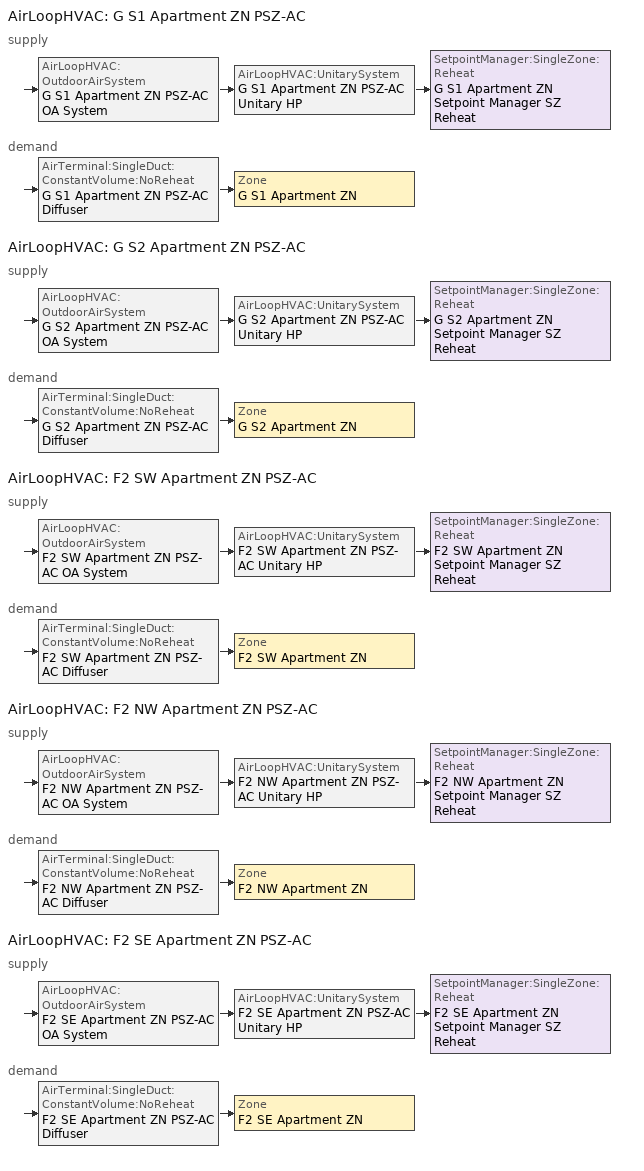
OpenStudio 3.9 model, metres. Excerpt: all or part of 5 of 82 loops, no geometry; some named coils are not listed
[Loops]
AirLoopHVAC 'G S1 Apartment ZN PSZ-AC'
 supply: AirLoopHVAC:OutdoorAirSystem 'G S1 Apartment ZN PSZ-AC OA System' > AirLoopHVAC:UnitarySystem 'G S1 Apartment ZN PSZ-AC Unitary HP' > SetpointManager:SingleZone:Reheat 'G S1 Apartment ZN Setpoint Manager SZ Reheat'
 demand: AirTerminal:SingleDuct:ConstantVolume:NoReheat 'G S1 Apartment ZN PSZ-AC Diffuser' > Zone 'G S1 Apartment ZN'
AirLoopHVAC 'G S2 Apartment ZN PSZ-AC'
 supply: AirLoopHVAC:OutdoorAirSystem 'G S2 Apartment ZN PSZ-AC OA System' > AirLoopHVAC:UnitarySystem 'G S2 Apartment ZN PSZ-AC Unitary HP' > SetpointManager:SingleZone:Reheat 'G S2 Apartment ZN Setpoint Manager SZ Reheat'
 demand: AirTerminal:SingleDuct:ConstantVolume:NoReheat 'G S2 Apartment ZN PSZ-AC Diffuser' > Zone 'G S2 Apartment ZN'
AirLoopHVAC 'F2 SW Apartment ZN PSZ-AC'
 supply: AirLoopHVAC:OutdoorAirSystem 'F2 SW Apartment ZN PSZ-AC OA System' > AirLoopHVAC:UnitarySystem 'F2 SW Apartment ZN PSZ-AC Unitary HP' > SetpointManager:SingleZone:Reheat 'F2 SW Apartment ZN Setpoint Manager SZ Reheat'
 demand: AirTerminal:SingleDuct:ConstantVolume:NoReheat 'F2 SW Apartment ZN PSZ-AC Diffuser' > Zone 'F2 SW Apartment ZN'
AirLoopHVAC 'F2 NW Apartment ZN PSZ-AC'
 supply: AirLoopHVAC:OutdoorAirSystem 'F2 NW Apartment ZN PSZ-AC OA System' > AirLoopHVAC:UnitarySystem 'F2 NW Apartment ZN PSZ-AC Unitary HP' > SetpointManager:SingleZone:Reheat 'F2 NW Apartment ZN Setpoint Manager SZ Reheat'
 demand: AirTerminal:SingleDuct:ConstantVolume:NoReheat 'F2 NW Apartment ZN PSZ-AC Diffuser' > Zone 'F2 NW Apartment ZN'
AirLoopHVAC 'F2 SE Apartment ZN PSZ-AC'
 supply: AirLoopHVAC:OutdoorAirSystem 'F2 SE Apartment ZN PSZ-AC OA System' > AirLoopHVAC:UnitarySystem 'F2 SE Apartment ZN PSZ-AC Unitary HP' > SetpointManager:SingleZone:Reheat 'F2 SE Apartment ZN Setpoint Manager SZ Reheat'
 demand: AirTerminal:SingleDuct:ConstantVolume:NoReheat 'F2 SE Apartment ZN PSZ-AC Diffuser' > Zone 'F2 SE Apartment ZN'
[Sizing:Zone] Zone Cooling Design Supply Air Temperature Input Method=SupplyAirTemperature; Zone Cooling Design Supply Air Temperature {C}=12.7778; Zone Cooling Design Supply Air Temperature Difference {deltaC}=11.11; Zone Heating Design Supply Air Temperature Input Method=SupplyAirTemperature; Zone Heating Design Supply Air Temperature {C}=50; Zone Heating Design Supply Air Temperature Difference {deltaC}=11.11; Zone Cooling Design Supply Air Humidity Ratio {kg-H2O/kg-air}=0.0085; Zone Heating Design Supply Air Humidity Ratio {kg-H2O/kg-air}=0.008; Cooling Design Air Flow Method=DesignDay; Heating Design Air Flow Method=DesignDay; Heating Maximum Air Flow Fraction=1; Account for Dedicated Outdoor Air System=No; Dedicated Outdoor Air System Control Strategy=NeutralSupplyAir; Dedicated Outdoor Air Low Setpoint Temperature for Design {C}=autosize; Dedicated Outdoor Air High Setpoint Temperature for Design {C}=autosize; Zone Load Sizing Method=Sensible Load Only No Latent Load; Zone Latent Cooling Design Supply Air Humidity Ratio Input Method=HumidityRatioDifference; Zone Cooling Design Supply Air Humidity Ratio Difference {kgWater/kgDryAir}=0.005; Zone Latent Heating Design Supply Air Humidity Ratio Input Method=HumidityRatioDifference; Zone Humidification Design Supply Air Humidity Ratio Difference {kgWater/kgDryAir}=0.005; Sizing Option=Coincident
F2 NW Apartment ZN; F2 SE Apartment ZN; F2 SW Apartment ZN; G S1 Apartment ZN; G S2 Apartment ZN
[Zone equipment]
F2 NW Apartment ZN: F2 NW Apartment ZN PSZ-AC Diffuser, F2 NW Apartment ZN ERV
F2 SE Apartment ZN: F2 SE Apartment ZN PSZ-AC Diffuser, F2 SE Apartment ZN ERV
F2 SW Apartment ZN: F2 SW Apartment ZN PSZ-AC Diffuser, F2 SW Apartment ZN ERV
G S1 Apartment ZN: G S1 Apartment ZN PSZ-AC Diffuser, G S1 Apartment ZN ERV
G S2 Apartment ZN: G S2 Apartment ZN PSZ-AC Diffuser, G S2 Apartment ZN ERV
[AirLoopHVAC] Availability Schedule=Always On; Design Supply Air Flow Rate {m3/s}=autosize; Design Return Air Flow Fraction of Supply Air Flow=1
G S1 Apartment ZN PSZ-AC; G S2 Apartment ZN PSZ-AC; F2 SW Apartment ZN PSZ-AC; F2 NW Apartment ZN PSZ-AC; F2 SE Apartment ZN PSZ-AC
[Sizing:System] Type of Load to Size On=Sensible; Design Outdoor Air Flow Rate {m3/s}=Autosize; Central Heating Maximum System Air Flow Ratio=1; Preheat Design Temperature {C}=7.22222; Preheat Design Humidity Ratio {kg-H2O/kg-Air}=0.008; Precool Design Temperature {C}=12.7778; Precool Design Humidity Ratio {kg-H2O/kg-Air}=0.008; Central Cooling Design Supply Air Temperature {C}=12.7778; Central Heating Design Supply Air Temperature {C}=50; Sizing Option=Coincident; 100% Outdoor Air in Cooling=No; 100% Outdoor Air in Heating=No; Central Cooling Design Supply Air Humidity Ratio {kg-H2O/kg-Air}=0.0085; Central Heating Design Supply Air Humidity Ratio {kg-H2O/kg-Air}=0.008; Cooling Design Air Flow Method=DesignDay; Heating Design Air Flow Method=DesignDay; System Outdoor Air Method=ZoneSum; Zone Maximum Outdoor Air Fraction=1; Cooling Supply Air Flow Rate Per Floor Area {m3/s-m2}=0.00996765; Cooling Fraction of Autosized Cooling Supply Air Flow Rate=1; Cooling Supply Air Flow Rate Per Unit Cooling Capacity {m3/s-W}=3.94755e-05; Heating Supply Air Flow Rate Per Floor Area {m3/s-m2}=0.00996765; Heating Fraction of Autosized Heating Supply Air Flow Rate=1; Heating Fraction of Autosized Cooling Supply Air Flow Rate=1; Heating Supply Air Flow Rate Per Unit Heating Capacity {m3/s-W}=3.15882e-05; Cooling Design Capacity Method=CoolingDesignCapacity; Cooling Design Capacity {W}=autosize; Cooling Design Capacity Per Floor Area {W/m2}=234.7; Fraction of Autosized Cooling Design Capacity=1; Heating Design Capacity Method=HeatingDesignCapacity; Heating Design Capacity {W}=autosize; Heating Design Capacity Per Floor Area {W/m2}=157; Fraction of Autosized Heating Design Capacity=1; Central Cooling Capacity Control Method=OnOff; Occupant Diversity=autosize
G S1 Apartment ZN PSZ-AC; G S2 Apartment ZN PSZ-AC; F2 SW Apartment ZN PSZ-AC; F2 NW Apartment ZN PSZ-AC; F2 SE Apartment ZN PSZ-AC
[SetpointManager:SingleZone:Reheat] Minimum Supply Air Temperature {C}=12.7778; Maximum Supply Air Temperature {C}=50
Name | Control Zone | Setpoint Node or NodeList
G S1 Apartment ZN Setpoint Manager SZ Reheat | G S1 Apartment ZN | G S1 Apartment ZN PSZ-AC Supply Outlet Node
G S2 Apartment ZN Setpoint Manager SZ Reheat | G S2 Apartment ZN | G S2 Apartment ZN PSZ-AC Supply Outlet Node
F2 SW Apartment ZN Setpoint Manager SZ Reheat | F2 SW Apartment ZN | F2 SW Apartment ZN PSZ-AC Supply Outlet Node
F2 NW Apartment ZN Setpoint Manager SZ Reheat | F2 NW Apartment ZN | F2 NW Apartment ZN PSZ-AC Supply Outlet Node
F2 SE Apartment ZN Setpoint Manager SZ Reheat | F2 SE Apartment ZN | F2 SE Apartment ZN PSZ-AC Supply Outlet Node
[Coil:Heating:Electric] Availability Schedule=Always On Discrete; Efficiency=1
G S1 Apartment ZN PSZ-AC Electric Backup Htg Coil; G S2 Apartment ZN PSZ-AC Electric Backup Htg Coil; F2 SW Apartment ZN PSZ-AC Electric Backup Htg Coil; F2 NW Apartment ZN PSZ-AC Electric Backup Htg Coil; F2 SE Apartment ZN PSZ-AC Electric Backup Htg Coil
[Fan:OnOff] Availability Schedule=Always On Discrete; Maximum Flow Rate {m3/s}=autosize; Motor In Airstream Fraction=1
Name | Fan Total Efficiency | Pressure Rise {Pa} | Motor Efficiency | Fan Power Ratio Function of Speed Ratio Curve | Fan Efficiency Ratio Function of Speed Ratio Curve
G S1 Apartment ZN PSZ-AC Fan | 0.53625 | 622.722 | 0.825 | Fan On Off Power Curve 5 | Fan On Off Efficiency Curve 5
G S2 Apartment ZN PSZ-AC Fan | 0.53625 | 622.722 | 0.825 | Fan On Off Power Curve 6 | Fan On Off Efficiency Curve 6
F2 SW Apartment ZN PSZ-AC Fan | 0.53625 | 622.722 | 0.825 | Fan On Off Power Curve 7 | Fan On Off Efficiency Curve 7
F2 NW Apartment ZN PSZ-AC Fan | 0.53625 | 622.722 | 0.825 | Fan On Off Power Curve 8 | Fan On Off Efficiency Curve 8
F2 SE Apartment ZN PSZ-AC Fan | 0.53625 | 622.722 | 0.825 | Fan On Off Power Curve 9 | Fan On Off Efficiency Curve 9
G S2 Apartment ZN ERV Supply Fan | 0.303158 | 270.648 | 0.48 | Fan On Off Power Curve 109 | Fan On Off Efficiency Curve 109
G S2 Apartment ZN ERV Exhaust Fan | 0.303158 | 270.648 | 0.48 | Fan On Off Power Curve 110 | Fan On Off Efficiency Curve 110
F2 NW Apartment ZN ERV Supply Fan | 0.303158 | 270.648 | 0.48 | Fan On Off Power Curve 115 | Fan On Off Efficiency Curve 115
F2 NW Apartment ZN ERV Exhaust Fan | 0.303158 | 270.648 | 0.48 | Fan On Off Power Curve 116 | Fan On Off Efficiency Curve 116
G S1 Apartment ZN ERV Supply Fan | 0.303158 | 270.648 | 0.48 | Fan On Off Power Curve 149 | Fan On Off Efficiency Curve 149
G S1 Apartment ZN ERV Exhaust Fan | 0.303158 | 270.648 | 0.48 | Fan On Off Power Curve 150 | Fan On Off Efficiency Curve 150
F2 SW Apartment ZN ERV Supply Fan | 0.303158 | 270.648 | 0.48 | Fan On Off Power Curve 153 | Fan On Off Efficiency Curve 153
F2 SW Apartment ZN ERV Exhaust Fan | 0.303158 | 270.648 | 0.48 | Fan On Off Power Curve 154 | Fan On Off Efficiency Curve 154
F2 SE Apartment ZN ERV Supply Fan | 0.303158 | 270.648 | 0.48 | Fan On Off Power Curve 155 | Fan On Off Efficiency Curve 155
F2 SE Apartment ZN ERV Exhaust Fan | 0.303158 | 270.648 | 0.48 | Fan On Off Power Curve 156 | Fan On Off Efficiency Curve 156
[AirLoopHVAC:UnitarySystem] Control Type=Load; Dehumidification Control Type=None; Availability Schedule=Always On; Fan Placement=BlowThrough; Supply Air Fan Operating Mode Schedule=Always Off Discrete; DX Heating Coil Sizing Ratio=1; Use DOAS DX Cooling Coil=No; DOAS DX Cooling Coil Leaving Minimum Air Temperature {C}=2; Latent Load Control=SensibleOnlyLoadControl; Supply Air Flow Rate Method During Cooling Operation=SupplyAirFlowRate; Supply Air Flow Rate During Cooling Operation {m3/s}=Autosize; Supply Air Flow Rate Method During Heating Operation=SupplyAirFlowRate; Supply Air Flow Rate During Heating Operation {m3/s}=Autosize; Supply Air Flow Rate Method When No Cooling or Heating is Required=SupplyAirFlowRate; Supply Air Flow Rate When No Cooling or Heating is Required {m3/s}=Autosize; No Load Supply Air Flow Rate Control Set To Low Speed=Yes; Maximum Supply Air Temperature {C}=50; Maximum Outdoor Dry-Bulb Temperature for Supplemental Heater Operation {C}=4.44444; Ancilliary On-Cycle Electric Power {W}=0; Ancilliary Off-Cycle Electric Power {W}=0
Name | Controlling Zone or Thermostat Location | Supply Fan | Heating Coil | Cooling Coil | Supplemental Heating Coil
G S1 Apartment ZN PSZ-AC Unitary HP | G S1 Apartment ZN | G S1 Apartment ZN PSZ-AC Fan | G S1 Apartment ZN PSZ-AC Water-to-Air HP Htg Coil 10 Clg kBtu/hr 4.3COPH | G S1 Apartment ZN PSZ-AC Water-to-Air HP Clg Coil 10kBtu/hr 12.2EER | G S1 Apartment ZN PSZ-AC Electric Backup Htg Coil
G S2 Apartment ZN PSZ-AC Unitary HP | G S2 Apartment ZN | G S2 Apartment ZN PSZ-AC Fan | G S2 Apartment ZN PSZ-AC Water-to-Air HP Htg Coil 10 Clg kBtu/hr 4.3COPH | G S2 Apartment ZN PSZ-AC Water-to-Air HP Clg Coil 10kBtu/hr 12.2EER | G S2 Apartment ZN PSZ-AC Electric Backup Htg Coil
F2 SW Apartment ZN PSZ-AC Unitary HP | F2 SW Apartment ZN | F2 SW Apartment ZN PSZ-AC Fan | F2 SW Apartment ZN PSZ-AC Water-to-Air HP Htg Coil 16 Clg kBtu/hr 4.3COPH | F2 SW Apartment ZN PSZ-AC Water-to-Air HP Clg Coil 16kBtu/hr 12.2EER | F2 SW Apartment ZN PSZ-AC Electric Backup Htg Coil
F2 NW Apartment ZN PSZ-AC Unitary HP | F2 NW Apartment ZN | F2 NW Apartment ZN PSZ-AC Fan | F2 NW Apartment ZN PSZ-AC Water-to-Air HP Htg Coil 15 Clg kBtu/hr 4.3COPH | F2 NW Apartment ZN PSZ-AC Water-to-Air HP Clg Coil 15kBtu/hr 12.2EER | F2 NW Apartment ZN PSZ-AC Electric Backup Htg Coil
F2 SE Apartment ZN PSZ-AC Unitary HP | F2 SE Apartment ZN | F2 SE Apartment ZN PSZ-AC Fan | F2 SE Apartment ZN PSZ-AC Water-to-Air HP Htg Coil 15 Clg kBtu/hr 4.3COPH | F2 SE Apartment ZN PSZ-AC Water-to-Air HP Clg Coil 15kBtu/hr 12.2EER | F2 SE Apartment ZN PSZ-AC Electric Backup Htg Coil
[Controller:OutdoorAir] Minimum Outdoor Air Flow Rate {m3/s}=autosize; Maximum Outdoor Air Flow Rate {m3/s}=Autosize; Economizer Control Type=NoEconomizer; Economizer Control Action Type=ModulateFlow; Economizer Maximum Limit Dry-Bulb Temperature {C}=28; Economizer Maximum Limit Enthalpy {J/kg}=64000; Lockout Type=LockoutWithHeating; Minimum Limit Type=FixedMinimum; Minimum Outdoor Air Schedule=Always Off Discrete; High Humidity Control=No; High Humidity Outdoor Air Flow Ratio=1; Control High Indoor Humidity Based on Outdoor Humidity Ratio=Yes; Heat Recovery Bypass Control Type=BypassWhenOAFlowGreaterThanMinimum; Economizer Operation Staging=InterlockedWithMechanicalCooling
Name | Controller Mechanical Ventilation
G S1 Apartment ZN PSZ-AC OA System Controller | Controller Mechanical Ventilation 6
G S2 Apartment ZN PSZ-AC OA System Controller | Controller Mechanical Ventilation 7
F2 SW Apartment ZN PSZ-AC OA System Controller | Controller Mechanical Ventilation 8
F2 NW Apartment ZN PSZ-AC OA System Controller | Controller Mechanical Ventilation 9
F2 SE Apartment ZN PSZ-AC OA System Controller | Controller Mechanical Ventilation 10
[Controller:MechanicalVentilation] Availability Schedule=Always On Discrete
Controller Mechanical Ventilation 6; Controller Mechanical Ventilation 7; Controller Mechanical Ventilation 8; Controller Mechanical Ventilation 9; Controller Mechanical Ventilation 10
[AirLoopHVAC:OutdoorAirSystem]
Name | Controller
G S1 Apartment ZN PSZ-AC OA System | G S1 Apartment ZN PSZ-AC OA System Controller
G S2 Apartment ZN PSZ-AC OA System | G S2 Apartment ZN PSZ-AC OA System Controller
F2 SW Apartment ZN PSZ-AC OA System | F2 SW Apartment ZN PSZ-AC OA System Controller
F2 NW Apartment ZN PSZ-AC OA System | F2 NW Apartment ZN PSZ-AC OA System Controller
F2 SE Apartment ZN PSZ-AC OA System | F2 SE Apartment ZN PSZ-AC OA System Controller
[AirTerminal:SingleDuct:ConstantVolume:NoReheat] Availability Schedule=Always On Discrete; Maximum Air Flow Rate {m3/s}=AutoSize
G S1 Apartment ZN PSZ-AC Diffuser; G S2 Apartment ZN PSZ-AC Diffuser; F2 SW Apartment ZN PSZ-AC Diffuser; F2 NW Apartment ZN PSZ-AC Diffuser; F2 SE Apartment ZN PSZ-AC Diffuser
[ElectricLoadCenter:Transformer]
Transformer_1: Availability Schedule=Always On Discrete; Transformer Usage=PowerInFromGrid; Rated Capacity {VA}=75000; Phase=3; Conductor Material=Aluminum; Full Load Temperature Rise {C}=150; Fraction of Eddy Current Losses=0.1; Performance Input Method=NominalEfficiency; Nameplate Efficiency=0.98; Per Unit Load for Nameplate Efficiency=0.35; Reference Temperature for Nameplate Efficiency {C}=75; Consider Transformer Loss for Utility Cost=Yes; Meter Name 1=Wired_LTG_Electricity; Meter Name 2=Wired_Int_EQUIP
[HeatExchanger:AirToAir:SensibleAndLatent] Nominal Supply Air Flow Rate {m3/s}=autosize; Heat Exchanger Type=Rotary; Frost Control Type=ExhaustOnly; Threshold Temperature {C}=-23.3; Initial Defrost Time Fraction=0.167; Rate of Defrost Time Fraction Increase {1/K}=1.44
Name | Availability Schedule | Sensible Effectiveness at 100% Heating Air Flow | Latent Effectiveness at 100% Heating Air Flow | Sensible Effectiveness at 100% Cooling Air Flow | Latent Effectiveness at 100% Cooling Air Flow | Nominal Electric Power {W} | Supply Air Outlet Temperature Control | Economizer Lockout | Sensible Effectiveness of Heating Air Flow Curve | Latent Effectiveness of Heating Air Flow Curve | Sensible Effectiveness of Cooling Air Flow Curve | Latent Effectiveness of Cooling Air Flow Curve
Office ZN PSZ-AC ERV | Always On Discrete | 0.7 | 0.6 | 0.75 | 0.6 | 77.3409 | Yes | Yes | Office ZN PSZ-AC ERV_SensHeatEff | Office ZN PSZ-AC ERV_LatHeatEff | Office ZN PSZ-AC ERV_SensCoolEff | Office ZN PSZ-AC ERV_LatCoolEff
G S2 Apartment ZN ERV HX | Always On - No Design Day | 0.666088 | 0.451 | 0.661335 | 0.406735 | 0 | No | No | G S2 Apartment ZN ERV HX_SensHeatEff 1 | G S2 Apartment ZN ERV HX_LatHeatEff 1 | G S2 Apartment ZN ERV HX_SensCoolEff 1 | G S2 Apartment ZN ERV HX_LatCoolEff 1
F2 NW Apartment ZN ERV HX | Always On - No Design Day | 0.666088 | 0.451 | 0.661335 | 0.406735 | 0 | No | No | F2 NW Apartment ZN ERV HX_SensHeatEff 1 | F2 NW Apartment ZN ERV HX_LatHeatEff 1 | F2 NW Apartment ZN ERV HX_SensCoolEff 1 | F2 NW Apartment ZN ERV HX_LatCoolEff 1
G S1 Apartment ZN ERV HX | Always On - No Design Day | 0.666088 | 0.451 | 0.661335 | 0.406735 | 0 | No | No | G S1 Apartment ZN ERV HX_SensHeatEff 1 | G S1 Apartment ZN ERV HX_LatHeatEff 1 | G S1 Apartment ZN ERV HX_SensCoolEff 1 | G S1 Apartment ZN ERV HX_LatCoolEff 1
F2 SW Apartment ZN ERV HX | Always On - No Design Day | 0.666088 | 0.451 | 0.661335 | 0.406735 | 0 | No | No | F2 SW Apartment ZN ERV HX_SensHeatEff 1 | F2 SW Apartment ZN ERV HX_LatHeatEff 1 | F2 SW Apartment ZN ERV HX_SensCoolEff 1 | F2 SW Apartment ZN ERV HX_LatCoolEff 1
F2 SE Apartment ZN ERV HX | Always On - No Design Day | 0.666088 | 0.451 | 0.661335 | 0.406735 | 0 | No | No | F2 SE Apartment ZN ERV HX_SensHeatEff 1 | F2 SE Apartment ZN ERV HX_LatHeatEff 1 | F2 SE Apartment ZN ERV HX_SensCoolEff 1 | F2 SE Apartment ZN ERV HX_LatCoolEff 1
[SetpointManager:OutdoorAirPretreat]
Setpoint Manager Outdoor Air Pretreat 72: Minimum Setpoint Temperature {C}=-99; Maximum Setpoint Temperature {C}=99; Minimum Setpoint Humidity Ratio {kgWater/kgDryAir}=1e-05; Maximum Setpoint Humidity Ratio {kgWater/kgDryAir}=1; Setpoint Node or NodeList=Office ZN PSZ-AC ERV Primary Outlet Air Node
[ZoneHVAC:EnergyRecoveryVentilator:Controller] Exhaust Air Temperature Limit=NoExhaustAirTemperatureLimit; Exhaust Air Enthalpy Limit=NoExhaustAirEnthalpyLimit; High Humidity Control Flag=No; High Humidity Outdoor Air Flow Ratio=1; Control High Indoor Humidity Based on Outdoor Humidity Ratio=No
G S2 Apartment ZN ERV Controller; F2 NW Apartment ZN ERV Controller; G S1 Apartment ZN ERV Controller; F2 SW Apartment ZN ERV Controller; F2 SE Apartment ZN ERV Controller
[ZoneHVAC:EnergyRecoveryVentilator] Availability Schedule=Always On Discrete; Supply Air Flow Rate {m3/s}=autosize; Exhaust Air Flow Rate {m3/s}=autosize; Ventilation Rate per Unit Floor Area {m3/s-m2}=0.000294102; Ventilation Rate per Occupant {m3/s-person}=0
Name | Heat Exchanger | Supply Air Fan | Exhaust Air Fan | Controller
G S2 Apartment ZN ERV | G S2 Apartment ZN ERV HX | G S2 Apartment ZN ERV Supply Fan | G S2 Apartment ZN ERV Exhaust Fan | G S2 Apartment ZN ERV Controller
F2 NW Apartment ZN ERV | F2 NW Apartment ZN ERV HX | F2 NW Apartment ZN ERV Supply Fan | F2 NW Apartment ZN ERV Exhaust Fan | F2 NW Apartment ZN ERV Controller
G S1 Apartment ZN ERV | G S1 Apartment ZN ERV HX | G S1 Apartment ZN ERV Supply Fan | G S1 Apartment ZN ERV Exhaust Fan | G S1 Apartment ZN ERV Controller
F2 SW Apartment ZN ERV | F2 SW Apartment ZN ERV HX | F2 SW Apartment ZN ERV Supply Fan | F2 SW Apartment ZN ERV Exhaust Fan | F2 SW Apartment ZN ERV Controller
F2 SE Apartment ZN ERV | F2 SE Apartment ZN ERV HX | F2 SE Apartment ZN ERV Supply Fan | F2 SE Apartment ZN ERV Exhaust Fan | F2 SE Apartment ZN ERV Controller
[Fan:ZoneExhaust] Fan Total Efficiency=0.303158; Pressure Rise {Pa}=233.6875; Maximum Flow Rate {m3/s}=0.000294102; System Availability Manager Coupling Mode=Decoupled
T NW Apartment ZN Exhaust Fan; T SW Apartment ZN Exhaust Fan; T SE Apartment ZN Exhaust Fan
[Schedule:Constant]
Name | Value
Always On Discrete | 1
Always Off Discrete | 0
[Schedule:Ruleset]
Name | Default Day Schedule | Summer Design Day Schedule | Winter Design Day Schedule
Always On | Always On Default
Always On - No Design Day | Always On - No Design Day Default | Always On - No Design Day Summer Design Day | Always On - No Design Day Winter Design Day
[Schedule:Day]
Always On Default; Always On - No Design Day Default: No, 24, 0, 1
Always On - No Design Day Winter Design Day; Always On - No Design Day Summer Design Day: No, 24, 0, 0
[Curve:Exponent] Coefficient1 Constant=1; Coefficient2 Constant=0; Coefficient3 Constant=0; Minimum Value of x=0; Maximum Value of x=1
Fan On Off Power Curve 5; Fan On Off Power Curve 6; Fan On Off Power Curve 7; Fan On Off Power Curve 8; Fan On Off Power Curve 9; Fan On Off Power Curve 109; Fan On Off Power Curve 110; Fan On Off Power Curve 115; Fan On Off Power Curve 116; Fan On Off Power Curve 149; Fan On Off Power Curve 150; Fan On Off Power Curve 153; Fan On Off Power Curve 154; Fan On Off Power Curve 155; Fan On Off Power Curve 156
[Curve:Cubic] Coefficient1 Constant=1; Coefficient2 x=0; Coefficient3 x**2=0; Coefficient4 x**3=0; Minimum Value of x=0; Maximum Value of x=1
Fan On Off Efficiency Curve 5; Fan On Off Efficiency Curve 6; Fan On Off Efficiency Curve 7; Fan On Off Efficiency Curve 8; Fan On Off Efficiency Curve 9; Fan On Off Efficiency Curve 109; Fan On Off Efficiency Curve 110; Fan On Off Efficiency Curve 115; Fan On Off Efficiency Curve 116; Fan On Off Efficiency Curve 149; Fan On Off Efficiency Curve 150; Fan On Off Efficiency Curve 153; Fan On Off Efficiency Curve 154; Fan On Off Efficiency Curve 155; Fan On Off Efficiency Curve 156
[Table:Lookup]
Office ZN PSZ-AC ERV_SensHeatEff: DivisorOnly, 0.7, 0, 10, Dimensionless, 0.7, 0.7
Office ZN PSZ-AC ERV_LatHeatEff; Office ZN PSZ-AC ERV_LatCoolEff: DivisorOnly, 0.6, 0, 10, Dimensionless, 0.6, 0.6
Office ZN PSZ-AC ERV_SensCoolEff: DivisorOnly, 0.75, 0, 10, Dimensionless, 0.75, 0.75
G S2 Apartment ZN ERV HX_SensHeatEff 1; F2 NW Apartment ZN ERV HX_SensHeatEff 1; G S1 Apartment ZN ERV HX_SensHeatEff 1; F2 SW Apartment ZN ERV HX_SensHeatEff 1; F2 SE Apartment ZN ERV HX_SensHeatEff 1: DivisorOnly, 0.666088, 0, 10, Dimensionless, 0.699592, 0.666088
G S2 Apartment ZN ERV HX_LatHeatEff 1; F2 NW Apartment ZN ERV HX_LatHeatEff 1; G S1 Apartment ZN ERV HX_LatHeatEff 1; F2 SW Apartment ZN ERV HX_LatHeatEff 1; F2 SE Apartment ZN ERV HX_LatHeatEff 1: DivisorOnly, 0.451, 0, 10, Dimensionless, 0.49743, 0.451
G S2 Apartment ZN ERV HX_SensCoolEff 1; F2 NW Apartment ZN ERV HX_SensCoolEff 1; G S1 Apartment ZN ERV HX_SensCoolEff 1; F2 SW Apartment ZN ERV HX_SensCoolEff 1; F2 SE Apartment ZN ERV HX_SensCoolEff 1: DivisorOnly, 0.661335, 0, 10, Dimensionless, 0.6946, 0.661335
G S2 Apartment ZN ERV HX_LatCoolEff 1; F2 NW Apartment ZN ERV HX_LatCoolEff 1; G S1 Apartment ZN ERV HX_LatCoolEff 1; F2 SW Apartment ZN ERV HX_LatCoolEff 1; F2 SE Apartment ZN ERV HX_LatCoolEff 1: DivisorOnly, 0.406735, 0, 10, Dimensionless, 0.453916, 0.406735
